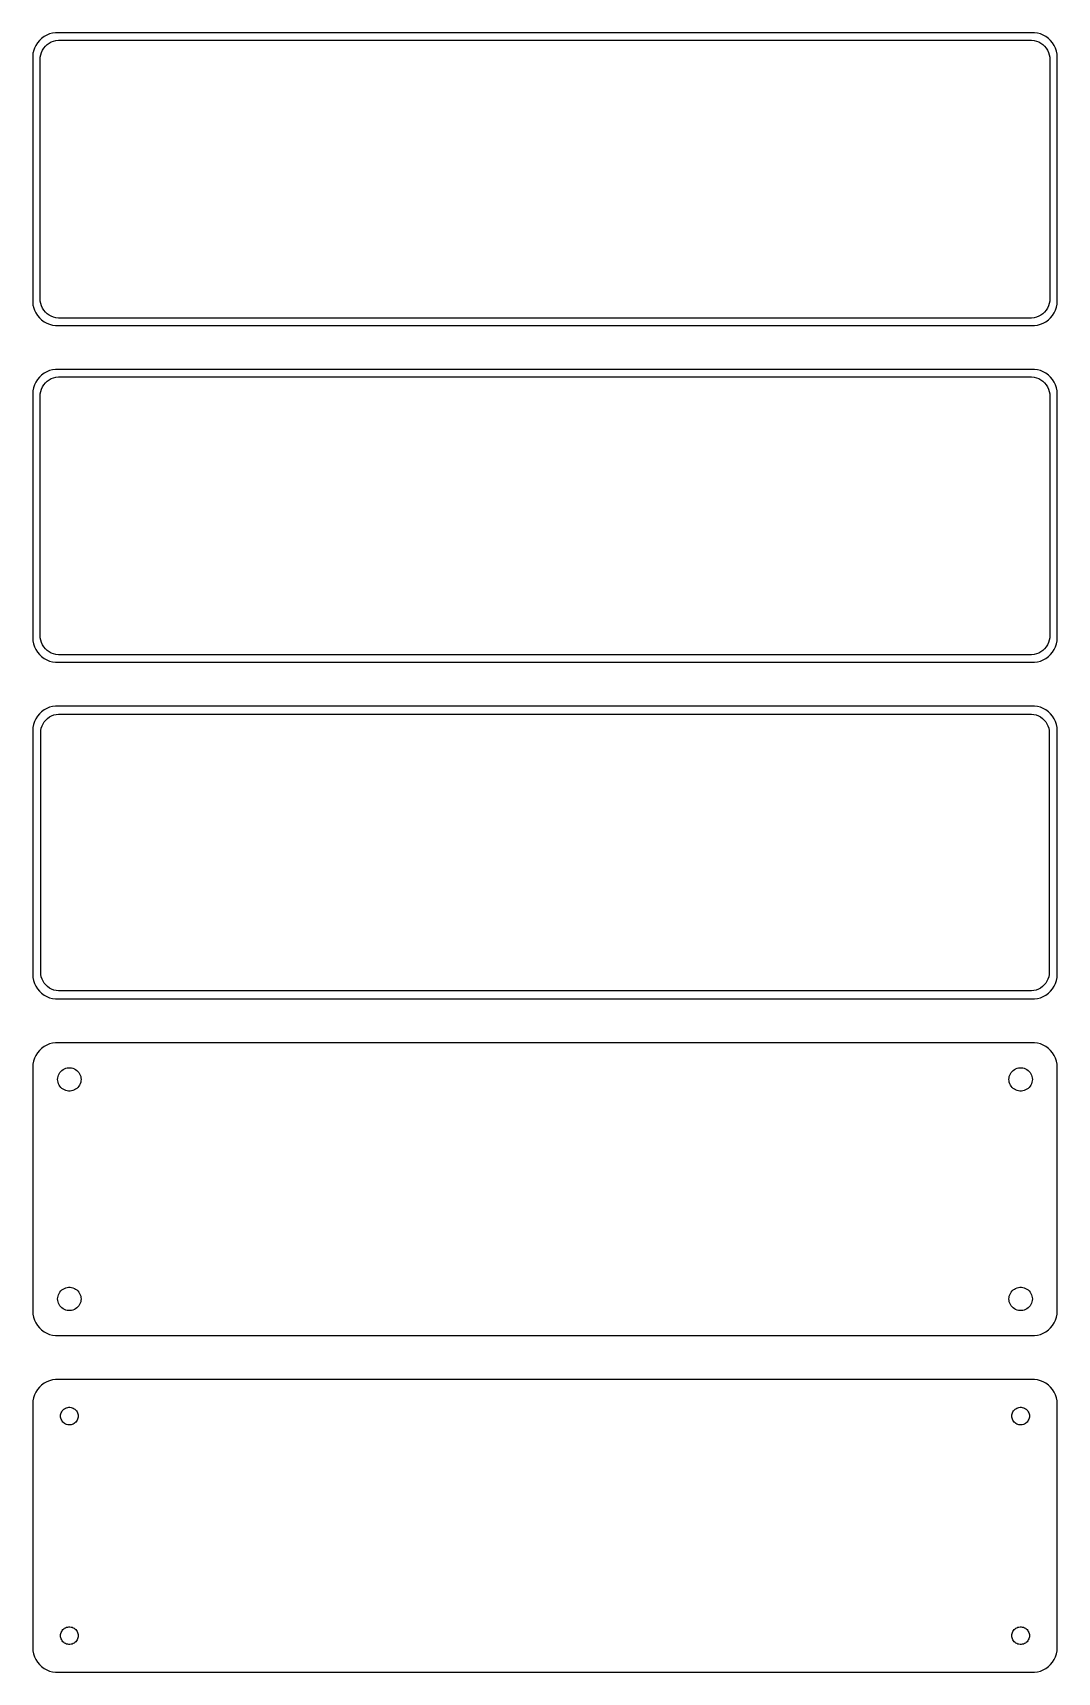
# Model space of a CAD drawing. Header units: metres. Extents: x -105 to 105, y 246 to 582.
import ezdxf

# ---------------------------------------------------------------- set-up
doc = ezdxf.new("R2010")
doc.units = ezdxf.units.M

msp = doc.modelspace()

# ---------------------------------------------------------------- linework, layer by layer
for p, q in [((-102.129, 581.524), (-102.679, 581.222)), ((-101.545, 581.755), (-102.129, 581.524)), ((-100.937, 581.911), (-101.545, 581.755)), ((-100.314, 581.99), (-100.937, 581.911)), ((100.314, 581.99), (-100.314, 581.99)), ((100.937, 581.911), (100.314, 581.99)), ((101.545, 581.755), (100.937, 581.911)), ((102.129, 581.524), (101.545, 581.755)), ((102.679, 581.222), (102.129, 581.524)), ((-104.9, 577.944), (-105, 577.944)), ((-105, 577.944), (-105, 526.056)), ((-104.843, 578.243), (-104.9, 577.944)), ((-104.649, 578.841), (-104.843, 578.243)), ((-104.382, 579.409), (-104.649, 578.841)), ((-104.045, 579.939), (-104.382, 579.409)), ((-103.645, 580.423), (-104.045, 579.939)), ((-103.187, 580.853), (-103.645, 580.423)), ((-103.374, 577.495), (-103.219, 577.972)), ((-103.219, 577.972), (-103.005, 578.427)), ((-102.679, 581.222), (-103.187, 580.853)), ((-103.005, 578.427), (-102.736, 578.851)), ((-102.736, 578.851), (-102.416, 579.238)), ((-102.416, 579.238), (-102.05, 579.582)), ((-102.05, 579.582), (-101.643, 579.877)), ((-101.643, 579.877), (-101.203, 580.119)), ((-101.203, 580.119), (-100.736, 580.304)), ((-100.736, 580.304), (-100.25, 580.429)), ((-100.25, 580.429), (-99.7512, 580.492)), ((-99.7512, 580.492), (99.7512, 580.492)), ((99.7512, 580.492), (100.25, 580.429)), ((100.25, 580.429), (100.736, 580.304)), ((100.736, 580.304), (101.203, 580.119)), ((101.203, 580.119), (101.643, 579.877)), ((101.643, 579.877), (102.05, 579.582)), ((102.05, 579.582), (102.416, 579.238)), ((102.416, 579.238), (102.736, 578.851)), ((103.187, 580.853), (102.679, 581.222)), ((102.736, 578.851), (103.005, 578.427)), ((103.005, 578.427), (103.219, 577.972)), ((103.645, 580.423), (103.187, 580.853)), ((103.219, 577.972), (103.374, 577.495)), ((104.045, 579.939), (103.645, 580.423)), ((104.382, 579.409), (104.045, 579.939)), ((104.649, 578.841), (104.382, 579.409)), ((104.843, 578.243), (104.649, 578.841)), ((104.961, 577.627), (104.843, 578.243)), ((-103.5, 576.5), (-103.468, 577.001)), ((-103.5, 527.5), (-103.5, 576.5)), ((-103.468, 577.001), (-103.374, 577.495)), ((103.374, 577.495), (103.468, 577.001)), ((103.468, 577.001), (103.5, 576.5)), ((103.5, 576.5), (103.5, 527.5)), ((105, 577), (104.961, 577.627)), ((105, 527), (105, 577)), ((-103.468, 526.999), (-103.5, 527.5)), ((103.5, 527.5), (103.468, 526.999)), ((-105, 526.056), (-104.9, 526.056)), ((-104.9, 526.056), (-104.843, 525.757)), ((-104.843, 525.757), (-104.649, 525.159)), ((-104.649, 525.159), (-104.382, 524.591)), ((-104.382, 524.591), (-104.045, 524.061)), ((-103.374, 526.505), (-103.468, 526.999)), ((-103.219, 526.028), (-103.374, 526.505)), ((-103.005, 525.573), (-103.219, 526.028)), ((-102.736, 525.149), (-103.005, 525.573)), ((-102.416, 524.762), (-102.736, 525.149)), ((-102.05, 524.418), (-102.416, 524.762)), ((-101.643, 524.123), (-102.05, 524.418)), ((102.05, 524.418), (101.643, 524.123)), ((102.416, 524.762), (102.05, 524.418)), ((102.736, 525.149), (102.416, 524.762)), ((103.005, 525.573), (102.736, 525.149)), ((103.219, 526.028), (103.005, 525.573)), ((103.374, 526.505), (103.219, 526.028)), ((103.468, 526.999), (103.374, 526.505)), ((104.045, 524.061), (104.382, 524.591)), ((104.382, 524.591), (104.649, 525.159)), ((104.649, 525.159), (104.843, 525.757)), ((104.843, 525.757), (104.961, 526.373)), ((104.961, 526.373), (105, 527)), ((-104.045, 524.061), (-103.645, 523.577)), ((-103.645, 523.577), (-103.187, 523.147)), ((-103.187, 523.147), (-102.679, 522.778)), ((-102.679, 522.778), (-102.129, 522.476)), ((-102.129, 522.476), (-101.545, 522.245)), ((-101.203, 523.881), (-101.643, 524.123)), ((-101.545, 522.245), (-100.937, 522.089)), ((-100.736, 523.696), (-101.203, 523.881)), ((-100.937, 522.089), (-100.314, 522.01)), ((-100.25, 523.571), (-100.736, 523.696)), ((-100.314, 522.01), (100.314, 522.01)), ((-99.7512, 523.508), (-100.25, 523.571)), ((99.7512, 523.508), (-99.7512, 523.508)), ((100.25, 523.571), (99.7512, 523.508)), ((100.736, 523.696), (100.25, 523.571)), ((100.314, 522.01), (100.937, 522.089)), ((101.203, 523.881), (100.736, 523.696)), ((100.937, 522.089), (101.545, 522.245)), ((101.643, 524.123), (101.203, 523.881)), ((101.545, 522.245), (102.129, 522.476)), ((102.129, 522.476), (102.679, 522.778)), ((102.679, 522.778), (103.187, 523.147)), ((103.187, 523.147), (103.645, 523.577)), ((103.645, 523.577), (104.045, 524.061)), ((-104.045, 510.939), (-104.382, 510.409)), ((-103.645, 511.423), (-104.045, 510.939)), ((-103.187, 511.853), (-103.645, 511.423)), ((-102.679, 512.222), (-103.187, 511.853)), ((-102.129, 512.524), (-102.679, 512.222)), ((-101.545, 512.755), (-102.129, 512.524)), ((-102.05, 510.582), (-101.643, 510.877)), ((-101.643, 510.877), (-101.203, 511.119)), ((-100.937, 512.911), (-101.545, 512.755)), ((-101.203, 511.119), (-100.736, 511.304)), ((-100.314, 512.99), (-100.937, 512.911)), ((-100.736, 511.304), (-100.25, 511.429)), ((100.314, 512.99), (-100.314, 512.99)), ((-100.25, 511.429), (-99.7512, 511.492)), ((-99.7512, 511.492), (99.7512, 511.492)), ((99.7512, 511.492), (100.25, 511.429)), ((100.25, 511.429), (100.736, 511.304)), ((100.937, 512.911), (100.314, 512.99)), ((100.736, 511.304), (101.203, 511.119)), ((101.545, 512.755), (100.937, 512.911)), ((101.203, 511.119), (101.643, 510.877)), ((102.129, 512.524), (101.545, 512.755)), ((101.643, 510.877), (102.05, 510.582)), ((102.679, 512.222), (102.129, 512.524)), ((103.187, 511.853), (102.679, 512.222)), ((103.645, 511.423), (103.187, 511.853)), ((104.045, 510.939), (103.645, 511.423)), ((104.382, 510.409), (104.045, 510.939)), ((-104.961, 508.627), (-105, 508)), ((-105, 508), (-105, 458)), ((-104.843, 509.243), (-104.961, 508.627)), ((-104.649, 509.841), (-104.843, 509.243)), ((-104.382, 510.409), (-104.649, 509.841)), ((-103.5, 507.5), (-103.468, 508.001)), ((-103.5, 458.5), (-103.5, 507.5)), ((-103.468, 508.001), (-103.374, 508.495)), ((-103.374, 508.495), (-103.219, 508.972)), ((-103.219, 508.972), (-103.005, 509.427)), ((-103.005, 509.427), (-102.736, 509.851)), ((-102.736, 509.851), (-102.416, 510.238)), ((-102.416, 510.238), (-102.05, 510.582)), ((102.05, 510.582), (102.416, 510.238)), ((102.416, 510.238), (102.736, 509.851)), ((102.736, 509.851), (103.005, 509.427)), ((103.005, 509.427), (103.219, 508.972)), ((103.219, 508.972), (103.374, 508.495)), ((103.374, 508.495), (103.468, 508.001)), ((103.468, 508.001), (103.5, 507.5)), ((103.5, 507.5), (103.5, 458.5)), ((104.649, 509.841), (104.382, 510.409)), ((104.843, 509.243), (104.649, 509.841)), ((104.961, 508.627), (104.843, 509.243)), ((105, 508), (104.961, 508.627)), ((105, 458), (105, 508)), ((-105, 458), (-104.961, 457.373)), ((-104.961, 457.373), (-104.843, 456.757)), ((-103.468, 457.999), (-103.5, 458.5)), ((-103.374, 457.505), (-103.468, 457.999)), ((-103.219, 457.028), (-103.374, 457.505)), ((-103.005, 456.573), (-103.219, 457.028)), ((103.219, 457.028), (103.005, 456.573)), ((103.374, 457.505), (103.219, 457.028)), ((103.468, 457.999), (103.374, 457.505)), ((103.5, 458.5), (103.468, 457.999)), ((104.843, 456.757), (104.961, 457.373)), ((104.961, 457.373), (105, 458)), ((-104.843, 456.757), (-104.649, 456.159)), ((-104.649, 456.159), (-104.382, 455.591)), ((-104.382, 455.591), (-104.045, 455.061)), ((-104.045, 455.061), (-103.645, 454.577)), ((-103.645, 454.577), (-103.187, 454.147)), ((-103.187, 454.147), (-102.679, 453.778)), ((-102.736, 456.149), (-103.005, 456.573)), ((-102.416, 455.762), (-102.736, 456.149)), ((-102.679, 453.778), (-102.129, 453.476)), ((-102.05, 455.418), (-102.416, 455.762)), ((-101.643, 455.123), (-102.05, 455.418)), ((-101.203, 454.881), (-101.643, 455.123)), ((-100.736, 454.696), (-101.203, 454.881)), ((-100.25, 454.571), (-100.736, 454.696)), ((-99.7512, 454.508), (-100.25, 454.571)), ((99.7512, 454.508), (-99.7512, 454.508)), ((100.25, 454.571), (99.7512, 454.508)), ((100.736, 454.696), (100.25, 454.571)), ((101.203, 454.881), (100.736, 454.696)), ((101.643, 455.123), (101.203, 454.881)), ((102.05, 455.418), (101.643, 455.123)), ((102.416, 455.762), (102.05, 455.418)), ((102.129, 453.476), (102.679, 453.778)), ((102.736, 456.149), (102.416, 455.762)), ((102.679, 453.778), (103.187, 454.147)), ((103.005, 456.573), (102.736, 456.149)), ((103.187, 454.147), (103.645, 454.577)), ((103.645, 454.577), (104.045, 455.061)), ((104.045, 455.061), (104.382, 455.591)), ((104.382, 455.591), (104.649, 456.159)), ((104.649, 456.159), (104.843, 456.757)), ((-102.129, 453.476), (-101.545, 453.245)), ((-101.545, 453.245), (-100.937, 453.089)), ((-100.937, 453.089), (-100.314, 453.01)), ((-100.314, 453.01), (100.314, 453.01)), ((100.314, 453.01), (100.937, 453.089)), ((100.937, 453.089), (101.545, 453.245)), ((101.545, 453.245), (102.129, 453.476)), ((-102.129, 443.524), (-102.679, 443.222)), ((-101.545, 443.755), (-102.129, 443.524)), ((-100.937, 443.911), (-101.545, 443.755)), ((-100.314, 443.99), (-100.937, 443.911)), ((100.314, 443.99), (-100.314, 443.99)), ((100.937, 443.911), (100.314, 443.99)), ((101.545, 443.755), (100.937, 443.911)), ((102.129, 443.524), (101.545, 443.755)), ((102.679, 443.222), (102.129, 443.524)), ((-104.843, 440.243), (-104.961, 439.627)), ((-104.649, 440.841), (-104.843, 440.243)), ((-104.382, 441.409), (-104.649, 440.841)), ((-104.045, 441.939), (-104.382, 441.409)), ((-103.645, 442.423), (-104.045, 441.939)), ((-103.187, 442.853), (-103.645, 442.423)), ((-102.679, 443.222), (-103.187, 442.853)), ((-103.101, 439.926), (-102.894, 440.366)), ((-102.894, 440.366), (-102.633, 440.776)), ((-102.633, 440.776), (-102.323, 441.151)), ((-102.323, 441.151), (-101.969, 441.484)), ((-101.969, 441.484), (-101.575, 441.77)), ((-101.575, 441.77), (-101.149, 442.004)), ((-101.149, 442.004), (-100.697, 442.183)), ((-100.697, 442.183), (-100.226, 442.304)), ((-100.226, 442.304), (-99.7432, 442.365)), ((-99.7432, 442.365), (99.7432, 442.365)), ((99.7432, 442.365), (100.226, 442.304)), ((100.226, 442.304), (100.697, 442.183)), ((100.697, 442.183), (101.149, 442.004)), ((101.149, 442.004), (101.575, 441.77)), ((101.575, 441.77), (101.969, 441.484)), ((101.969, 441.484), (102.323, 441.151)), ((102.323, 441.151), (102.633, 440.776)), ((102.633, 440.776), (102.894, 440.366)), ((103.187, 442.853), (102.679, 443.222)), ((102.894, 440.366), (103.101, 439.926)), ((103.645, 442.423), (103.187, 442.853)), ((104.045, 441.939), (103.645, 442.423)), ((104.382, 441.409), (104.045, 441.939)), ((104.649, 440.841), (104.382, 441.409)), ((104.843, 440.243), (104.649, 440.841)), ((104.961, 439.627), (104.843, 440.243)), ((-104.961, 439.627), (-105, 439)), ((-105, 439), (-105, 389)), ((-103.373, 438.5), (-103.342, 438.985)), ((-103.373, 389.5), (-103.373, 438.5)), ((-103.342, 438.985), (-103.251, 439.463)), ((-103.251, 439.463), (-103.101, 439.926)), ((103.101, 439.926), (103.251, 439.463)), ((103.251, 439.463), (103.342, 438.985)), ((103.342, 438.985), (103.373, 438.5)), ((103.373, 438.5), (103.373, 389.5)), ((105, 439), (104.961, 439.627)), ((105, 389), (105, 439)), ((-105, 389), (-104.961, 388.373)), ((-104.961, 388.373), (-104.843, 387.757)), ((-104.843, 387.757), (-104.649, 387.159)), ((-104.649, 387.159), (-104.382, 386.591)), ((-104.382, 386.591), (-104.045, 386.061)), ((-103.342, 389.015), (-103.373, 389.5)), ((-103.251, 388.537), (-103.342, 389.015)), ((-103.101, 388.074), (-103.251, 388.537)), ((-102.894, 387.634), (-103.101, 388.074)), ((-102.633, 387.224), (-102.894, 387.634)), ((-102.323, 386.849), (-102.633, 387.224)), ((-101.969, 386.516), (-102.323, 386.849)), ((-101.575, 386.23), (-101.969, 386.516)), ((101.969, 386.516), (101.575, 386.23)), ((102.323, 386.849), (101.969, 386.516)), ((102.633, 387.224), (102.323, 386.849)), ((102.894, 387.634), (102.633, 387.224)), ((103.101, 388.074), (102.894, 387.634)), ((103.251, 388.537), (103.101, 388.074)), ((103.342, 389.015), (103.251, 388.537)), ((103.373, 389.5), (103.342, 389.015)), ((104.045, 386.061), (104.382, 386.591)), ((104.382, 386.591), (104.649, 387.159)), ((104.649, 387.159), (104.843, 387.757)), ((104.843, 387.757), (104.961, 388.373)), ((104.961, 388.373), (105, 389)), ((-104.045, 386.061), (-103.645, 385.577)), ((-103.645, 385.577), (-103.187, 385.147)), ((-103.187, 385.147), (-102.679, 384.778)), ((-102.679, 384.778), (-102.129, 384.476)), ((-102.129, 384.476), (-101.545, 384.245)), ((-101.149, 385.996), (-101.575, 386.23)), ((-101.545, 384.245), (-100.937, 384.089)), ((-100.697, 385.817), (-101.149, 385.996)), ((-100.937, 384.089), (-100.314, 384.01)), ((-100.226, 385.696), (-100.697, 385.817)), ((-100.314, 384.01), (100.314, 384.01)), ((-99.7432, 385.635), (-100.226, 385.696)), ((99.7432, 385.635), (-99.7432, 385.635)), ((100.226, 385.696), (99.7432, 385.635)), ((100.697, 385.817), (100.226, 385.696)), ((100.314, 384.01), (100.937, 384.089)), ((101.149, 385.996), (100.697, 385.817)), ((100.937, 384.089), (101.545, 384.245)), ((101.575, 386.23), (101.149, 385.996)), ((101.545, 384.245), (102.129, 384.476)), ((102.129, 384.476), (102.679, 384.778)), ((102.679, 384.778), (103.187, 385.147)), ((103.187, 385.147), (103.645, 385.577)), ((103.645, 385.577), (104.045, 386.061)), ((-104.045, 372.939), (-104.382, 372.409)), ((-103.645, 373.423), (-104.045, 372.939)), ((-103.187, 373.853), (-103.645, 373.423)), ((-102.679, 374.222), (-103.187, 373.853)), ((-102.129, 374.524), (-102.679, 374.222)), ((-101.545, 374.755), (-102.129, 374.524)), ((-100.937, 374.911), (-101.545, 374.755)), ((-100.314, 374.99), (-100.937, 374.911)), ((100.314, 374.99), (-100.314, 374.99)), ((100.937, 374.911), (100.314, 374.99)), ((101.545, 374.755), (100.937, 374.911)), ((102.129, 374.524), (101.545, 374.755)), ((102.679, 374.222), (102.129, 374.524)), ((103.187, 373.853), (102.679, 374.222)), ((103.645, 373.423), (103.187, 373.853)), ((104.045, 372.939), (103.645, 373.423)), ((104.382, 372.409), (104.045, 372.939)), ((-104.961, 370.627), (-105, 370)), ((-105, 370), (-105, 320)), ((-104.843, 371.243), (-104.961, 370.627)), ((-104.649, 371.841), (-104.843, 371.243)), ((-104.382, 372.409), (-104.649, 371.841)), ((-98.786, 369.526), (-98.5219, 369.672)), ((-98.5219, 369.672), (-98.2416, 369.783)), ((-98.2416, 369.783), (-97.9497, 369.857)), ((-97.9497, 369.857), (-97.6507, 369.895)), ((-97.6507, 369.895), (-97.3493, 369.895)), ((-97.3493, 369.895), (-97.0503, 369.857)), ((-97.0503, 369.857), (-96.7584, 369.783)), ((-96.7584, 369.783), (-96.4781, 369.672)), ((-96.4781, 369.672), (-96.214, 369.526)), ((96.214, 369.526), (96.4781, 369.672)), ((96.4781, 369.672), (96.7584, 369.783)), ((96.7584, 369.783), (97.0503, 369.857)), ((97.0503, 369.857), (97.3493, 369.895)), ((97.3493, 369.895), (97.6507, 369.895)), ((97.6507, 369.895), (97.9497, 369.857)), ((97.9497, 369.857), (98.2416, 369.783)), ((98.2416, 369.783), (98.5219, 369.672)), ((98.5219, 369.672), (98.786, 369.526)), ((104.649, 371.841), (104.382, 372.409)), ((104.843, 371.243), (104.649, 371.841)), ((104.961, 370.627), (104.843, 371.243)), ((105, 370), (104.961, 370.627)), ((105, 320), (105, 370)), ((-99.9, 367.5), (-99.8811, 367.801)), ((-99.8811, 367.199), (-99.9, 367.5)), ((-99.8811, 367.801), (-99.8246, 368.097)), ((-99.8246, 366.903), (-99.8811, 367.199)), ((-99.8246, 368.097), (-99.7315, 368.383)), ((-99.7315, 366.617), (-99.8246, 366.903)), ((-99.7315, 368.383), (-99.6031, 368.656)), ((-99.6031, 366.344), (-99.7315, 366.617)), ((-99.6031, 368.656), (-99.4416, 368.911)), ((-99.4416, 366.089), (-99.6031, 366.344)), ((-99.4416, 368.911), (-99.2495, 369.143)), ((-99.2495, 369.143), (-99.0298, 369.349)), ((-99.0298, 369.349), (-98.786, 369.526)), ((-96.214, 369.526), (-95.9702, 369.349)), ((-95.9702, 369.349), (-95.7505, 369.143)), ((-95.7505, 369.143), (-95.5583, 368.911)), ((-95.5583, 368.911), (-95.3969, 368.656)), ((-95.3969, 366.344), (-95.5583, 366.089)), ((-95.3969, 368.656), (-95.2685, 368.383)), ((-95.2685, 366.617), (-95.3969, 366.344)), ((-95.2685, 368.383), (-95.1754, 368.097)), ((-95.1754, 366.903), (-95.2685, 366.617)), ((-95.1754, 368.097), (-95.1189, 367.801)), ((-95.1189, 367.199), (-95.1754, 366.903)), ((-95.1189, 367.801), (-95.1, 367.5)), ((-95.1, 367.5), (-95.1189, 367.199)), ((95.1, 367.5), (95.1189, 367.801)), ((95.1189, 367.199), (95.1, 367.5)), ((95.1189, 367.801), (95.1754, 368.097)), ((95.1754, 366.903), (95.1189, 367.199)), ((95.1754, 368.097), (95.2685, 368.383)), ((95.2685, 366.617), (95.1754, 366.903)), ((95.2685, 368.383), (95.3969, 368.656)), ((95.3969, 366.344), (95.2685, 366.617)), ((95.3969, 368.656), (95.5583, 368.911)), ((95.5583, 366.089), (95.3969, 366.344)), ((95.5583, 368.911), (95.7505, 369.143)), ((95.7505, 369.143), (95.9702, 369.349)), ((95.9702, 369.349), (96.214, 369.526)), ((98.786, 369.526), (99.0298, 369.349)), ((99.0298, 369.349), (99.2495, 369.143)), ((99.2495, 369.143), (99.4416, 368.911)), ((99.4416, 368.911), (99.6031, 368.656)), ((99.6031, 366.344), (99.4416, 366.089)), ((99.6031, 368.656), (99.7315, 368.383)), ((99.7315, 366.617), (99.6031, 366.344)), ((99.7315, 368.383), (99.8246, 368.097)), ((99.8246, 366.903), (99.7315, 366.617)), ((99.8246, 368.097), (99.8811, 367.801)), ((99.8811, 367.199), (99.8246, 366.903)), ((99.8811, 367.801), (99.9, 367.5)), ((99.9, 367.5), (99.8811, 367.199)), ((-99.2495, 365.857), (-99.4416, 366.089)), ((-99.0298, 365.651), (-99.2495, 365.857)), ((-98.786, 365.474), (-99.0298, 365.651)), ((-98.5219, 365.328), (-98.786, 365.474)), ((-98.2416, 365.217), (-98.5219, 365.328)), ((-97.9497, 365.143), (-98.2416, 365.217)), ((-97.6507, 365.105), (-97.9497, 365.143)), ((-97.3493, 365.105), (-97.6507, 365.105)), ((-97.0503, 365.143), (-97.3493, 365.105)), ((-96.7584, 365.217), (-97.0503, 365.143)), ((-96.4781, 365.328), (-96.7584, 365.217)), ((-96.214, 365.474), (-96.4781, 365.328)), ((-95.9702, 365.651), (-96.214, 365.474)), ((-95.7505, 365.857), (-95.9702, 365.651)), ((-95.5583, 366.089), (-95.7505, 365.857)), ((95.7505, 365.857), (95.5583, 366.089)), ((95.9702, 365.651), (95.7505, 365.857)), ((96.214, 365.474), (95.9702, 365.651)), ((96.4781, 365.328), (96.214, 365.474)), ((96.7584, 365.217), (96.4781, 365.328)), ((97.0503, 365.143), (96.7584, 365.217)), ((97.3493, 365.105), (97.0503, 365.143)), ((97.6507, 365.105), (97.3493, 365.105)), ((97.9497, 365.143), (97.6507, 365.105)), ((98.2416, 365.217), (97.9497, 365.143)), ((98.5219, 365.328), (98.2416, 365.217)), ((98.786, 365.474), (98.5219, 365.328)), ((99.0298, 365.651), (98.786, 365.474)), ((99.2495, 365.857), (99.0298, 365.651)), ((99.4416, 366.089), (99.2495, 365.857)), ((-99.9, 322.5), (-99.8811, 322.801)), ((-99.8811, 322.801), (-99.8246, 323.097)), ((-99.8246, 323.097), (-99.7315, 323.383)), ((-99.7315, 323.383), (-99.6031, 323.656)), ((-99.6031, 323.656), (-99.4416, 323.911)), ((-99.4416, 323.911), (-99.2495, 324.143)), ((-99.2495, 324.143), (-99.0298, 324.349)), ((-99.0298, 324.349), (-98.786, 324.526)), ((-98.786, 324.526), (-98.5219, 324.672)), ((-98.5219, 324.672), (-98.2416, 324.783)), ((-98.2416, 324.783), (-97.9497, 324.857)), ((-97.9497, 324.857), (-97.6507, 324.895)), ((-97.6507, 324.895), (-97.3493, 324.895)), ((-97.3493, 324.895), (-97.0503, 324.857)), ((-97.0503, 324.857), (-96.7584, 324.783)), ((-96.7584, 324.783), (-96.4781, 324.672)), ((-96.4781, 324.672), (-96.214, 324.526)), ((-96.214, 324.526), (-95.9702, 324.349)), ((-95.9702, 324.349), (-95.7505, 324.143)), ((-95.7505, 324.143), (-95.5583, 323.911)), ((-95.5583, 323.911), (-95.3969, 323.656)), ((-95.3969, 323.656), (-95.2685, 323.383)), ((-95.2685, 323.383), (-95.1754, 323.097)), ((-95.1754, 323.097), (-95.1189, 322.801)), ((-95.1189, 322.801), (-95.1, 322.5)), ((95.1, 322.5), (95.1189, 322.801)), ((95.1189, 322.801), (95.1754, 323.097)), ((95.1754, 323.097), (95.2685, 323.383)), ((95.2685, 323.383), (95.3969, 323.656)), ((95.3969, 323.656), (95.5583, 323.911)), ((95.5583, 323.911), (95.7505, 324.143)), ((95.7505, 324.143), (95.9702, 324.349)), ((95.9702, 324.349), (96.214, 324.526)), ((96.214, 324.526), (96.4781, 324.672)), ((96.4781, 324.672), (96.7584, 324.783)), ((96.7584, 324.783), (97.0503, 324.857)), ((97.0503, 324.857), (97.3493, 324.895)), ((97.3493, 324.895), (97.6507, 324.895)), ((97.6507, 324.895), (97.9497, 324.857)), ((97.9497, 324.857), (98.2416, 324.783)), ((98.2416, 324.783), (98.5219, 324.672)), ((98.5219, 324.672), (98.786, 324.526)), ((98.786, 324.526), (99.0298, 324.349)), ((99.0298, 324.349), (99.2495, 324.143)), ((99.2495, 324.143), (99.4416, 323.911)), ((99.4416, 323.911), (99.6031, 323.656)), ((99.6031, 323.656), (99.7315, 323.383)), ((99.7315, 323.383), (99.8246, 323.097)), ((99.8246, 323.097), (99.8811, 322.801)), ((99.8811, 322.801), (99.9, 322.5)), ((-105, 320), (-104.961, 319.373)), ((-104.961, 319.373), (-104.843, 318.757)), ((-99.8811, 322.199), (-99.9, 322.5)), ((-99.8246, 321.903), (-99.8811, 322.199)), ((-99.7315, 321.617), (-99.8246, 321.903)), ((-99.6031, 321.344), (-99.7315, 321.617)), ((-99.4416, 321.089), (-99.6031, 321.344)), ((-99.2495, 320.857), (-99.4416, 321.089)), ((-99.0298, 320.651), (-99.2495, 320.857)), ((-98.786, 320.474), (-99.0298, 320.651)), ((-98.5219, 320.328), (-98.786, 320.474)), ((-98.2416, 320.217), (-98.5219, 320.328)), ((-97.9497, 320.143), (-98.2416, 320.217)), ((-97.6507, 320.105), (-97.9497, 320.143)), ((-97.3493, 320.105), (-97.6507, 320.105)), ((-97.0503, 320.143), (-97.3493, 320.105)), ((-96.7584, 320.217), (-97.0503, 320.143)), ((-96.4781, 320.328), (-96.7584, 320.217)), ((-96.214, 320.474), (-96.4781, 320.328)), ((-95.9702, 320.651), (-96.214, 320.474)), ((-95.7505, 320.857), (-95.9702, 320.651)), ((-95.5583, 321.089), (-95.7505, 320.857)), ((-95.3969, 321.344), (-95.5583, 321.089)), ((-95.2685, 321.617), (-95.3969, 321.344)), ((-95.1754, 321.903), (-95.2685, 321.617)), ((-95.1189, 322.199), (-95.1754, 321.903)), ((-95.1, 322.5), (-95.1189, 322.199)), ((95.1189, 322.199), (95.1, 322.5)), ((95.1754, 321.903), (95.1189, 322.199)), ((95.2685, 321.617), (95.1754, 321.903)), ((95.3969, 321.344), (95.2685, 321.617)), ((95.5583, 321.089), (95.3969, 321.344)), ((95.7505, 320.857), (95.5583, 321.089)), ((95.9702, 320.651), (95.7505, 320.857)), ((96.214, 320.474), (95.9702, 320.651)), ((96.4781, 320.328), (96.214, 320.474)), ((96.7584, 320.217), (96.4781, 320.328)), ((97.0503, 320.143), (96.7584, 320.217)), ((97.3493, 320.105), (97.0503, 320.143)), ((97.6507, 320.105), (97.3493, 320.105)), ((97.9497, 320.143), (97.6507, 320.105)), ((98.2416, 320.217), (97.9497, 320.143)), ((98.5219, 320.328), (98.2416, 320.217)), ((98.786, 320.474), (98.5219, 320.328)), ((99.0298, 320.651), (98.786, 320.474)), ((99.2495, 320.857), (99.0298, 320.651)), ((99.4416, 321.089), (99.2495, 320.857)), ((99.6031, 321.344), (99.4416, 321.089)), ((99.7315, 321.617), (99.6031, 321.344)), ((99.8246, 321.903), (99.7315, 321.617)), ((99.8811, 322.199), (99.8246, 321.903)), ((99.9, 322.5), (99.8811, 322.199)), ((104.843, 318.757), (104.961, 319.373)), ((104.961, 319.373), (105, 320)), ((-104.843, 318.757), (-104.649, 318.159)), ((-104.649, 318.159), (-104.382, 317.591)), ((-104.382, 317.591), (-104.045, 317.061)), ((-104.045, 317.061), (-103.645, 316.577)), ((-103.645, 316.577), (-103.187, 316.147)), ((-103.187, 316.147), (-102.679, 315.778)), ((102.679, 315.778), (103.187, 316.147)), ((103.187, 316.147), (103.645, 316.577)), ((103.645, 316.577), (104.045, 317.061)), ((104.045, 317.061), (104.382, 317.591)), ((104.382, 317.591), (104.649, 318.159)), ((104.649, 318.159), (104.843, 318.757)), ((-102.679, 315.778), (-102.129, 315.476)), ((-102.129, 315.476), (-101.545, 315.245)), ((-101.545, 315.245), (-100.937, 315.089)), ((-100.937, 315.089), (-100.314, 315.01)), ((-100.314, 315.01), (100.314, 315.01)), ((100.314, 315.01), (100.937, 315.089)), ((100.937, 315.089), (101.545, 315.245)), ((101.545, 315.245), (102.129, 315.476)), ((102.129, 315.476), (102.679, 315.778)), ((-101.545, 305.755), (-102.129, 305.524)), ((-100.937, 305.911), (-101.545, 305.755)), ((-100.314, 305.99), (-100.937, 305.911)), ((100.314, 305.99), (-100.314, 305.99)), ((100.937, 305.911), (100.314, 305.99)), ((101.545, 305.755), (100.937, 305.911)), ((102.129, 305.524), (101.545, 305.755)), ((-104.649, 302.841), (-104.843, 302.243)), ((-104.382, 303.409), (-104.649, 302.841)), ((-104.045, 303.939), (-104.382, 303.409)), ((-103.645, 304.423), (-104.045, 303.939)), ((-103.187, 304.853), (-103.645, 304.423)), ((-102.679, 305.222), (-103.187, 304.853)), ((-102.129, 305.524), (-102.679, 305.222)), ((102.679, 305.222), (102.129, 305.524)), ((103.187, 304.853), (102.679, 305.222)), ((103.645, 304.423), (103.187, 304.853)), ((104.045, 303.939), (103.645, 304.423)), ((104.382, 303.409), (104.045, 303.939)), ((104.649, 302.841), (104.382, 303.409)), ((104.843, 302.243), (104.649, 302.841)), ((-104.961, 301.627), (-105, 301)), ((-105, 301), (-105, 251)), ((-104.843, 302.243), (-104.961, 301.627)), ((-99.2434, 298.948), (-99.1736, 299.163)), ((-99.1736, 299.163), (-99.0773, 299.367)), ((-99.0773, 299.367), (-98.9562, 299.558)), ((-98.9562, 299.558), (-98.8121, 299.732)), ((-98.8121, 299.732), (-98.6474, 299.887)), ((-98.6474, 299.887), (-98.4645, 300.02)), ((-98.4645, 300.02), (-98.2664, 300.129)), ((-98.2664, 300.129), (-98.0562, 300.212)), ((-98.0562, 300.212), (-97.8373, 300.268)), ((-97.8373, 300.268), (-97.613, 300.296)), ((-97.613, 300.296), (-97.387, 300.296)), ((-97.387, 300.296), (-97.1627, 300.268)), ((-97.1627, 300.268), (-96.9438, 300.212)), ((-96.9438, 300.212), (-96.7336, 300.129)), ((-96.7336, 300.129), (-96.5355, 300.02)), ((-96.5355, 300.02), (-96.3526, 299.887)), ((-96.3526, 299.887), (-96.1879, 299.732)), ((-96.1879, 299.732), (-96.0438, 299.558)), ((-96.0438, 299.558), (-95.9226, 299.367)), ((-95.9226, 299.367), (-95.8264, 299.163)), ((-95.8264, 299.163), (-95.7565, 298.948)), ((95.7565, 298.948), (95.8264, 299.163)), ((95.8264, 299.163), (95.9226, 299.367)), ((95.9226, 299.367), (96.0438, 299.558)), ((96.0438, 299.558), (96.1879, 299.732)), ((96.1879, 299.732), (96.3526, 299.887)), ((96.3526, 299.887), (96.5355, 300.02)), ((96.5355, 300.02), (96.7336, 300.129)), ((96.7336, 300.129), (96.9438, 300.212)), ((96.9438, 300.212), (97.1627, 300.268)), ((97.1627, 300.268), (97.387, 300.296)), ((97.387, 300.296), (97.613, 300.296)), ((97.613, 300.296), (97.8373, 300.268)), ((97.8373, 300.268), (98.0562, 300.212)), ((98.0562, 300.212), (98.2664, 300.129)), ((98.2664, 300.129), (98.4645, 300.02)), ((98.4645, 300.02), (98.6474, 299.887)), ((98.6474, 299.887), (98.8121, 299.732)), ((98.8121, 299.732), (98.9562, 299.558)), ((98.9562, 299.558), (99.0773, 299.367)), ((99.0773, 299.367), (99.1736, 299.163)), ((99.1736, 299.163), (99.2434, 298.948)), ((104.961, 301.627), (104.843, 302.243)), ((105, 301), (104.961, 301.627)), ((105, 251), (105, 301)), ((-99.3, 298.5), (-99.2858, 298.726)), ((-99.2858, 298.274), (-99.3, 298.5)), ((-99.2858, 298.726), (-99.2434, 298.948)), ((-99.2434, 298.052), (-99.2858, 298.274)), ((-99.1736, 297.837), (-99.2434, 298.052)), ((-99.0773, 297.633), (-99.1736, 297.837)), ((-98.9562, 297.442), (-99.0773, 297.633)), ((-98.8121, 297.268), (-98.9562, 297.442)), ((-98.6474, 297.113), (-98.8121, 297.268)), ((-98.4645, 296.98), (-98.6474, 297.113)), ((-98.2664, 296.871), (-98.4645, 296.98)), ((-98.0562, 296.788), (-98.2664, 296.871)), ((-97.8373, 296.732), (-98.0562, 296.788)), ((-97.613, 296.704), (-97.8373, 296.732)), ((-97.387, 296.704), (-97.613, 296.704)), ((-97.1627, 296.732), (-97.387, 296.704)), ((-96.9438, 296.788), (-97.1627, 296.732)), ((-96.7336, 296.871), (-96.9438, 296.788)), ((-96.5355, 296.98), (-96.7336, 296.871)), ((-96.3526, 297.113), (-96.5355, 296.98)), ((-96.1879, 297.268), (-96.3526, 297.113)), ((-96.0438, 297.442), (-96.1879, 297.268)), ((-95.9226, 297.633), (-96.0438, 297.442)), ((-95.8264, 297.837), (-95.9226, 297.633)), ((-95.7565, 298.052), (-95.8264, 297.837)), ((-95.7565, 298.948), (-95.7142, 298.726)), ((-95.7142, 298.274), (-95.7565, 298.052)), ((-95.7142, 298.726), (-95.7, 298.5)), ((-95.7, 298.5), (-95.7142, 298.274)), ((95.7, 298.5), (95.7142, 298.726)), ((95.7142, 298.274), (95.7, 298.5)), ((95.7142, 298.726), (95.7565, 298.948)), ((95.7565, 298.052), (95.7142, 298.274)), ((95.8264, 297.837), (95.7565, 298.052)), ((95.9226, 297.633), (95.8264, 297.837)), ((96.0438, 297.442), (95.9226, 297.633)), ((96.1879, 297.268), (96.0438, 297.442)), ((96.3526, 297.113), (96.1879, 297.268)), ((96.5355, 296.98), (96.3526, 297.113)), ((96.7336, 296.871), (96.5355, 296.98)), ((96.9438, 296.788), (96.7336, 296.871)), ((97.1627, 296.732), (96.9438, 296.788)), ((97.387, 296.704), (97.1627, 296.732)), ((97.613, 296.704), (97.387, 296.704)), ((97.8373, 296.732), (97.613, 296.704)), ((98.0562, 296.788), (97.8373, 296.732)), ((98.2664, 296.871), (98.0562, 296.788)), ((98.4645, 296.98), (98.2664, 296.871)), ((98.6474, 297.113), (98.4645, 296.98)), ((98.8121, 297.268), (98.6474, 297.113)), ((98.9562, 297.442), (98.8121, 297.268)), ((99.0773, 297.633), (98.9562, 297.442)), ((99.1736, 297.837), (99.0773, 297.633)), ((99.2434, 298.052), (99.1736, 297.837)), ((99.2434, 298.948), (99.2858, 298.726)), ((99.2858, 298.274), (99.2434, 298.052)), ((99.2858, 298.726), (99.3, 298.5)), ((99.3, 298.5), (99.2858, 298.274)), ((-99.3, 253.5), (-99.2858, 253.726)), ((-99.2858, 253.274), (-99.3, 253.5)), ((-99.2858, 253.726), (-99.2434, 253.948)), ((-99.2434, 253.052), (-99.2858, 253.274)), ((-99.2434, 253.948), (-99.1736, 254.163)), ((-99.1736, 252.837), (-99.2434, 253.052)), ((-99.1736, 254.163), (-99.0773, 254.367)), ((-99.0773, 252.633), (-99.1736, 252.837)), ((-99.0773, 254.367), (-98.9562, 254.558)), ((-98.9562, 252.442), (-99.0773, 252.633)), ((-98.9562, 254.558), (-98.8121, 254.732)), ((-98.8121, 252.268), (-98.9562, 252.442)), ((-98.8121, 254.732), (-98.6474, 254.887)), ((-98.6474, 252.113), (-98.8121, 252.268)), ((-98.6474, 254.887), (-98.4645, 255.02)), ((-98.4645, 251.98), (-98.6474, 252.113)), ((-98.4645, 255.02), (-98.2664, 255.129)), ((-98.2664, 255.129), (-98.0562, 255.212)), ((-98.0562, 255.212), (-97.8373, 255.268)), ((-97.8373, 255.268), (-97.613, 255.296)), ((-97.613, 255.296), (-97.387, 255.296)), ((-97.387, 255.296), (-97.1627, 255.268)), ((-97.1627, 255.268), (-96.9438, 255.212)), ((-96.9438, 255.212), (-96.7336, 255.129)), ((-96.7336, 255.129), (-96.5355, 255.02)), ((-96.5355, 255.02), (-96.3526, 254.887)), ((-96.3526, 252.113), (-96.5355, 251.98)), ((-96.3526, 254.887), (-96.1879, 254.732)), ((-96.1879, 252.268), (-96.3526, 252.113)), ((-96.1879, 254.732), (-96.0438, 254.558)), ((-96.0438, 252.442), (-96.1879, 252.268)), ((-96.0438, 254.558), (-95.9226, 254.367)), ((-95.9226, 252.633), (-96.0438, 252.442)), ((-95.9226, 254.367), (-95.8264, 254.163)), ((-95.8264, 252.837), (-95.9226, 252.633)), ((-95.8264, 254.163), (-95.7565, 253.948)), ((-95.7565, 253.052), (-95.8264, 252.837)), ((-95.7565, 253.948), (-95.7142, 253.726)), ((-95.7142, 253.274), (-95.7565, 253.052)), ((-95.7142, 253.726), (-95.7, 253.5)), ((-95.7, 253.5), (-95.7142, 253.274)), ((95.7, 253.5), (95.7142, 253.726)), ((95.7142, 253.274), (95.7, 253.5)), ((95.7142, 253.726), (95.7565, 253.948)), ((95.7565, 253.052), (95.7142, 253.274)), ((95.7565, 253.948), (95.8264, 254.163)), ((95.8264, 252.837), (95.7565, 253.052)), ((95.8264, 254.163), (95.9226, 254.367)), ((95.9226, 252.633), (95.8264, 252.837)), ((95.9226, 254.367), (96.0438, 254.558)), ((96.0438, 252.442), (95.9226, 252.633)), ((96.0438, 254.558), (96.1879, 254.732)), ((96.1879, 252.268), (96.0438, 252.442)), ((96.1879, 254.732), (96.3526, 254.887)), ((96.3526, 252.113), (96.1879, 252.268)), ((96.3526, 254.887), (96.5355, 255.02)), ((96.5355, 251.98), (96.3526, 252.113)), ((96.5355, 255.02), (96.7336, 255.129)), ((96.7336, 255.129), (96.9438, 255.212)), ((96.9438, 255.212), (97.1627, 255.268)), ((97.1627, 255.268), (97.387, 255.296)), ((97.387, 255.296), (97.613, 255.296)), ((97.613, 255.296), (97.8373, 255.268)), ((97.8373, 255.268), (98.0562, 255.212)), ((98.0562, 255.212), (98.2664, 255.129)), ((98.2664, 255.129), (98.4645, 255.02)), ((98.4645, 255.02), (98.6474, 254.887)), ((98.6474, 252.113), (98.4645, 251.98)), ((98.6474, 254.887), (98.8121, 254.732)), ((98.8121, 252.268), (98.6474, 252.113)), ((98.8121, 254.732), (98.9562, 254.558)), ((98.9562, 252.442), (98.8121, 252.268)), ((98.9562, 254.558), (99.0773, 254.367)), ((99.0773, 252.633), (98.9562, 252.442)), ((99.0773, 254.367), (99.1736, 254.163)), ((99.1736, 252.837), (99.0773, 252.633)), ((99.1736, 254.163), (99.2434, 253.948)), ((99.2434, 253.052), (99.1736, 252.837)), ((99.2434, 253.948), (99.2858, 253.726)), ((99.2858, 253.274), (99.2434, 253.052)), ((99.2858, 253.726), (99.3, 253.5)), ((99.3, 253.5), (99.2858, 253.274)), ((-105, 251), (-104.961, 250.373)), ((-104.961, 250.373), (-104.843, 249.757)), ((-104.843, 249.757), (-104.649, 249.159)), ((-104.649, 249.159), (-104.382, 248.591)), ((-98.2664, 251.871), (-98.4645, 251.98)), ((-98.0562, 251.788), (-98.2664, 251.871)), ((-97.8373, 251.732), (-98.0562, 251.788)), ((-97.613, 251.704), (-97.8373, 251.732)), ((-97.387, 251.704), (-97.613, 251.704)), ((-97.1627, 251.732), (-97.387, 251.704)), ((-96.9438, 251.788), (-97.1627, 251.732)), ((-96.7336, 251.871), (-96.9438, 251.788)), ((-96.5355, 251.98), (-96.7336, 251.871)), ((96.7336, 251.871), (96.5355, 251.98)), ((96.9438, 251.788), (96.7336, 251.871)), ((97.1627, 251.732), (96.9438, 251.788)), ((97.387, 251.704), (97.1627, 251.732)), ((97.613, 251.704), (97.387, 251.704)), ((97.8373, 251.732), (97.613, 251.704)), ((98.0562, 251.788), (97.8373, 251.732)), ((98.2664, 251.871), (98.0562, 251.788)), ((98.4645, 251.98), (98.2664, 251.871)), ((104.382, 248.591), (104.649, 249.159)), ((104.649, 249.159), (104.843, 249.757)), ((104.843, 249.757), (104.961, 250.373)), ((104.961, 250.373), (105, 251)), ((-104.382, 248.591), (-104.045, 248.061)), ((-104.045, 248.061), (-103.645, 247.577)), ((-103.645, 247.577), (-103.187, 247.147)), ((-103.187, 247.147), (-102.679, 246.778)), ((-102.679, 246.778), (-102.129, 246.476)), ((-102.129, 246.476), (-101.545, 246.245)), ((-101.545, 246.245), (-100.937, 246.089)), ((-100.937, 246.089), (-100.314, 246.01)), ((-100.314, 246.01), (100.314, 246.01)), ((100.314, 246.01), (100.937, 246.089)), ((100.937, 246.089), (101.545, 246.245)), ((101.545, 246.245), (102.129, 246.476)), ((102.129, 246.476), (102.679, 246.778)), ((102.679, 246.778), (103.187, 247.147)), ((103.187, 247.147), (103.645, 247.577)), ((103.645, 247.577), (104.045, 248.061)), ((104.045, 248.061), (104.382, 248.591))]:
    msp.add_line(p, q)

doc.saveas('drawing.dxf')
